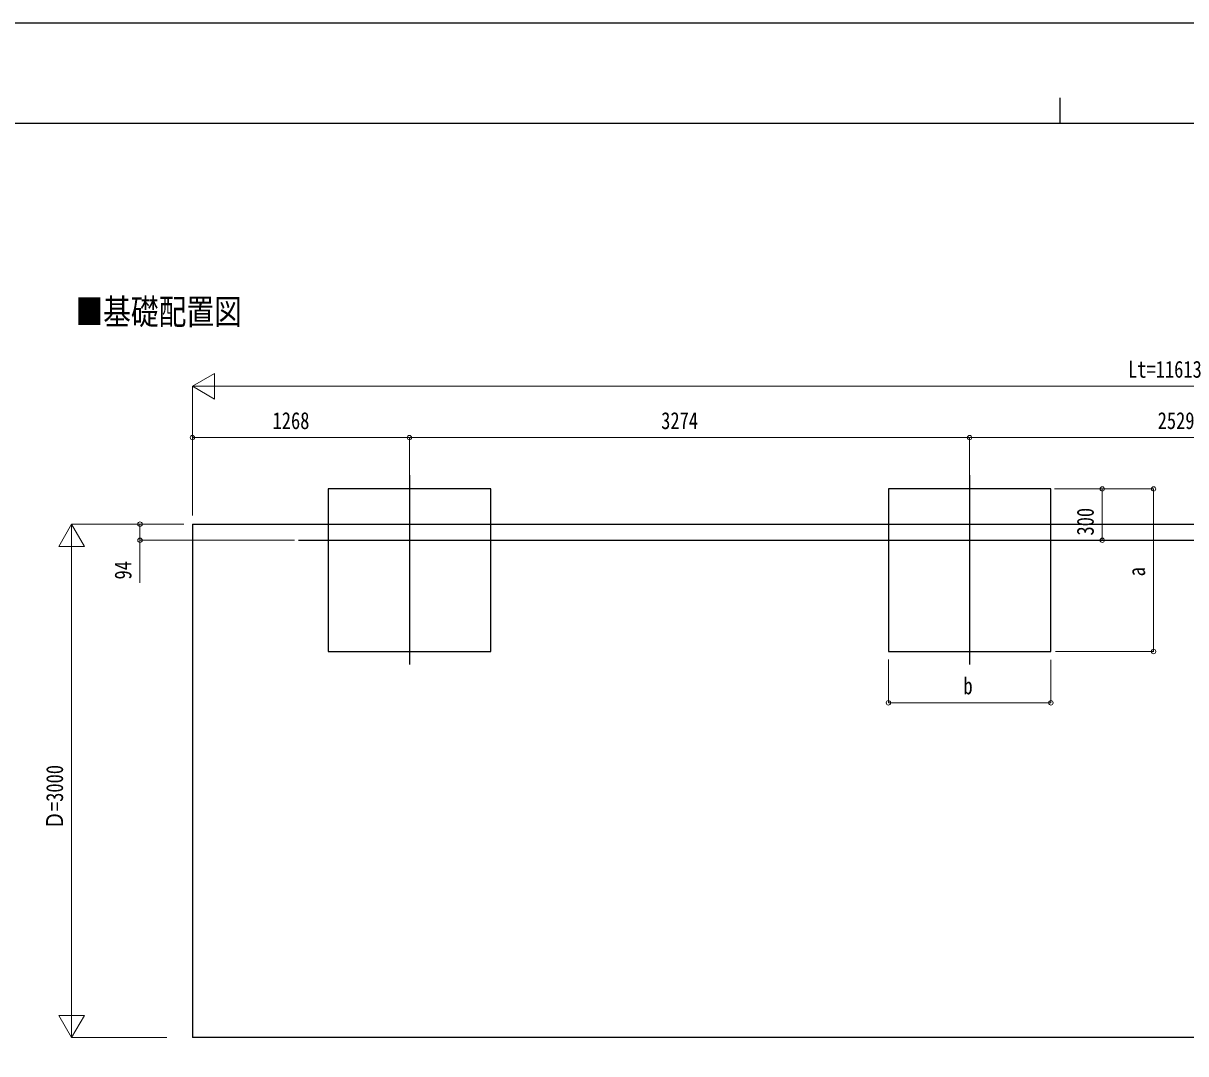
# Model space of a CAD drawing. Units: millimetres, scale not verified. Extents: x -12615 to 12615, y -8910 to 8910.
# Drawn here: x -6074 to 720, y 2888 to 8910 of the extents above; entities that cross this region are included whole.
import ezdxf
from ezdxf.enums import TextEntityAlignment as Align

# ---------------------------------------------------------------- set-up
doc = ezdxf.new("R2010")
doc.units = ezdxf.units.MM
doc.header["$LTSCALE"] = 50
for name, color, linetype in [('0-2_USER1', 3, 'Continuous'), ('0-4_YKK_12', 2, 'Continuous'), ('0-6_YKK_A1', 4, 'Continuous'), ('0-8_YKK_ZWAK', 7, 'Continuous')]:
    doc.layers.add(name, color=color, linetype=linetype)
doc.layers.add('0-7_YKK_D', color=6, linetype='Continuous', lineweight=18)
doc.styles.add('ＭＳ ゴシック', font='')
doc.styles.get('ＭＳ ゴシック').set_extended_font_data('MS Gothic')

msp = doc.modelspace()

# ---------------------------------------------------------------- linework, layer by layer
at = {"layer": '0-4_YKK_12'}
for p, q in [((-3816.94, 6270.26), (-3816.94, 5163.61)), ((-542.94, 6270.26), (-542.94, 5163.61)), ((-4465.6, 5889), (5835.48, 5889))]:
    msp.add_line(p, q, dxfattribs=at)
at = {"layer": '0-6_YKK_A1'}
for p, q in [((-5084.94, 5983), (6528.06, 5983)), ((-5084.94, 5983), (-5084.94, 2983)), ((6528.06, 2983), (-5084.94, 2983))]:
    msp.add_line(p, q, dxfattribs=at)
for points in [[(-4291.94, 5239), (-3341.94, 5239), (-3341.94, 6189), (-4291.94, 6189)], [(-1017.94, 5239), (-67.94, 5239), (-67.94, 6189), (-1017.94, 6189)]]:
    msp.add_lwpolyline(points, close=True, dxfattribs=at)
at = {"layer": '0-7_YKK_D', "color": 1}
for p, q in [((-5085.08, 6789), (-4955.18, 6864)), ((-4955.18, 6714), (-4955.18, 6864)), ((-5085.08, 6034), (-5085.08, 6790)), ((-5085.08, 6789), (-4955.18, 6714)), ((-5085.08, 6789), (-4825.27, 6789)), ((-4935.08, 6789), (6377.92, 6789)), ((-5084.94, 6034), (-5084.94, 6490)), ((-3816.94, 6489), (-5084.94, 6489)), ((-3816.94, 6271.26), (-3816.94, 6490)), ((-3816.94, 6271.26), (-3816.94, 6490)), ((-3816.94, 6489), (-542.94, 6489)), ((-542.94, 6271.26), (-542.94, 6490)), ((-542.94, 6271.26), (-542.94, 6490)), ((-542.94, 6489), (1986.06, 6489)), ((-47.07, 6189), (533.06, 6189)), ((-47.07, 6189), (233.06, 6189)), ((232.06, 5889), (232.06, 6189)), ((532.06, 5239), (532.06, 6189)), ((-5791.3, 5983), (-5866.3, 5853.1)), ((-5234.94, 5983), (-5792.3, 5983)), ((-5791.3, 5983), (-5716.3, 5853.1)), ((-5791.3, 5983), (-5791.3, 5723.19)), ((-5134.94, 5983), (-5392.3, 5983)), ((-5866.3, 5853.1), (-5716.3, 5853.1)), ((-4488.93, 5889), (-5392.3, 5889)), ((231.2, 5889), (231.06, 5889)), ((-5791.3, 3133), (-5791.3, 5833)), ((-41.98, 5239), (533.06, 5239)), ((-1017.8, 5191.91), (-1017.8, 4938)), ((-67.8, 5189.98), (-67.8, 4938)), ((-1017.8, 4939), (-67.8, 4939)), ((-5791.3, 2983), (-5791.3, 3242.81)), ((-5791.3, 2983), (-5866.3, 3112.9)), ((-5716.3, 3112.9), (-5866.3, 3112.9)), ((-5791.3, 2983), (-5716.3, 3112.9)), ((-5234.94, 2983), (-5792.3, 2983))]:
    msp.add_line(p, q, dxfattribs=at)
msp.add_lwpolyline([(-5391.3, 5983), (-5391.3, 5889), (-5391.3, 5639.6)], dxfattribs=at)
for centre in [(-5084.94, 6489), (-3816.94, 6489), (-3816.94, 6489), (-542.94, 6489), (-542.94, 6489), (232.06, 6189), (532.06, 6189), (-5391.3, 5983), (-5391.3, 5889), (232.06, 5889), (532.06, 5239), (-1017.8, 4939), (-67.8, 4939)]:
    msp.add_circle(centre, 12.75, dxfattribs=at)
at = {"layer": '0-8_YKK_ZWAK'}
for p, q in [((-14.94, 8475), (-14.94, 8325)), ((11685.06, 8325), (-11714.94, 8325))]:
    msp.add_line(p, q, dxfattribs=at)
msp.add_lwpolyline([(-12615, -8910), (12615, -8910), (12615, 8910), (-12615, 8910)], close=True, dxfattribs=at)

# ---------------------------------------------------------------- texts
at = {"layer": '0-2_USER1', "style": 'ＭＳ ゴシック', "width": 0.8}
msp.add_text('■基礎配置図', height=148.5, dxfattribs=at).set_placement((-5768.6, 7105.5), align=Align.BOTTOM_LEFT)
at = {"layer": '0-7_YKK_D', "color": 1, "style": 'ＭＳ ゴシック', "width": 0.8}
for s, p in [('Lt=11613', (383.02, 6809)), ('1268', (-4616.54, 6509)), ('3274', (-2345.54, 6509)), ('2529', (555.96, 6509)), ('b', (-578.8, 4959))]:
    msp.add_text(s, height=98.97, dxfattribs=at).set_placement(p, align=Align.BOTTOM_LEFT)
for s, p in [('300', (212.06, 5916.6)), ('94', (-5411.3, 5659.6)), ('a', (512.06, 5678)), ('Ｄ=3000', (-5811.3, 4198.6))]:
    msp.add_text(s, height=98.97, rotation=90, dxfattribs=at).set_placement(p, align=Align.BOTTOM_LEFT)

doc.saveas('drawing.dxf')
